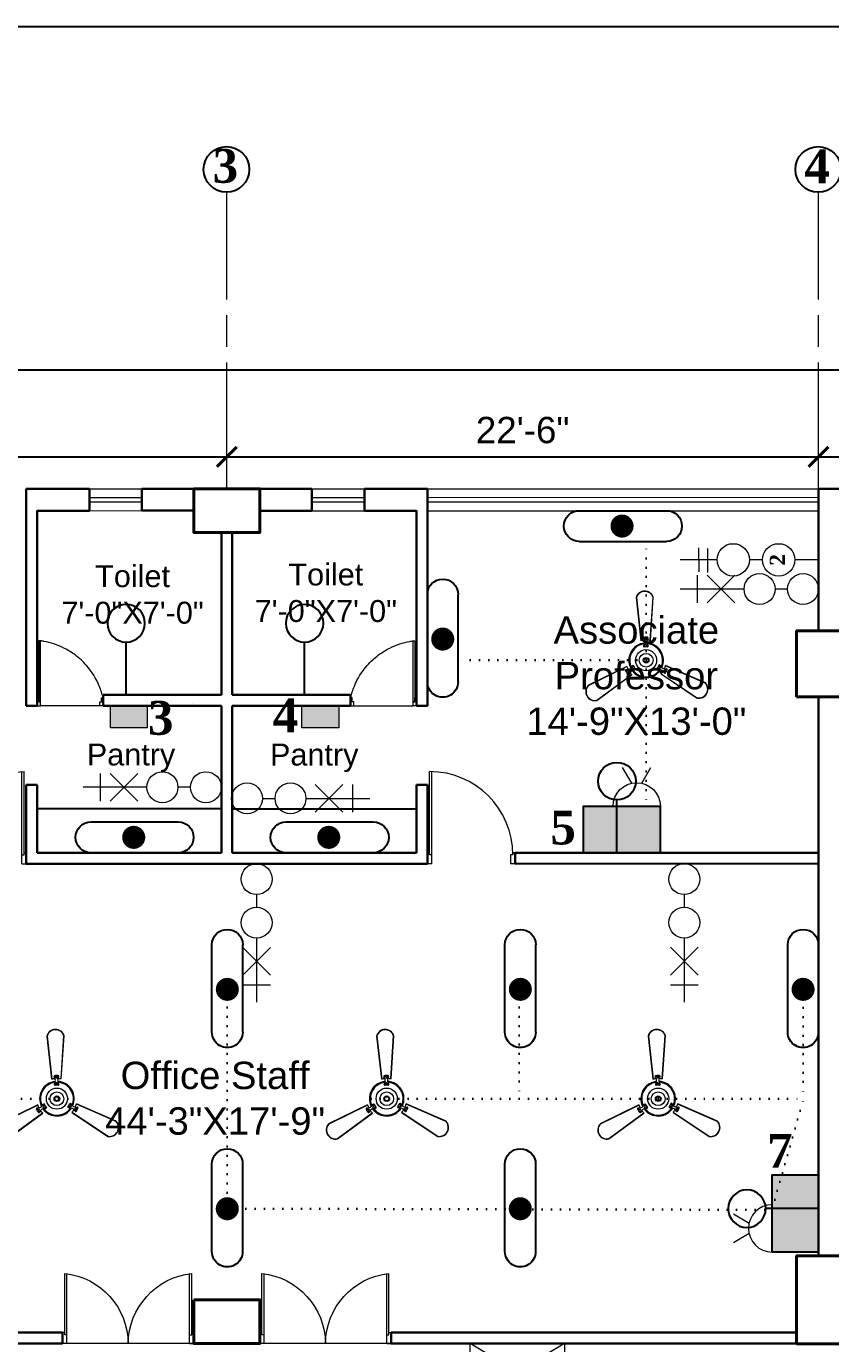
# Model space of a CAD drawing. Header units: inches. Extents: x -12 to 20935469, y -1604 to 24729220.
# Drawn here: x 20824410 to 20824777, y 24656648 to 24657249 of the extents above; entities that cross this region are included whole.
import ezdxf

# ---------------------------------------------------------------- set-up
doc = ezdxf.new("R2010")
doc.units = ezdxf.units.IN
doc.header["$LTSCALE"] = 0.03
doc.header["$MEASUREMENT"] = 0
doc.header["$PDMODE"] = 32
doc.header["$PDSIZE"] = 15
doc.linetypes.add('ACAD_ISO08W100', pattern=[36, 24, -3, 6, -3])
doc.linetypes.add('DOT', pattern=[0.25, 0, -0.25])
for name, color, linetype, lineweight in [('0-elect.fixture-3 fan', 200, 'Continuous', 20), ('2', 7, 'Continuous', 9), ('column', 1, 'Continuous', 40), ('Dim Line', 252, 'Continuous', 13), ('Dimiention', 75, 'Continuous', 18), ('Door', 7, 'Continuous', 18), ('E-CF', 4, 'Continuous', 30), ('Grid Line', 252, 'Continuous', 18), ('Hatch', 253, 'Continuous', 15), ('line', 7, 'Continuous', 9), ('Main Wall', 7, 'Continuous', 30), ('wind.', 150, 'Continuous', 20)]:
    doc.layers.add(name, color=color, linetype=linetype, lineweight=lineweight)
for name, color, linetype in [('AC TEXT', 151, 'DOT'), ('FUR', 251, 'Continuous'), ('H', 154, 'Continuous'), ('SB TEXT', 215, 'DOT'), ('TEXT', 7, 'Continuous'), ('w', 188, 'DOT')]:
    doc.layers.add(name, color=color, linetype=linetype)
doc.styles.add('2', font='swisscl.ttf')
doc.styles.add('RomanS', font='arial.ttf', dxfattribs={"height": 12})
doc.styles.get("Standard").update_dxf_attribs({"font": 'timesbd.ttf'})
doc.dimstyles.new('Aec_Arch_I', dxfattribs={"dimscale": 96, "dimtxt": 12, "dimasz": 0.09375, "dimexe": 0.125, "dimexo": 0.125, "dimgap": 0.0625, "dimtad": 1, "dimdec": 0, "dimzin": 3, "dimdsep": 46, "dimlunit": 4, "dimtxsty": 'RomanS', "dimblk1": 'ARCHTICK', "dimblk2": 'ARCHTICK', "dimsah": 1, "dimcen": 0.09375, "dimdle": 0.125, "dimadec": 0, "dimazin": 0, "dimtfac": 0.75, "dimtdec": 0, "dimtmove": 2, "dimatfit": 3, "dimldrblk": 'ARCHTICK', "dimfxl": 1, "dimfrac": 1, "dimtolj": 1, "dimtzin": 0, "dimarcsym": 0})

# ---------------------------------------------------------------- blocks, each defined once
blk = doc.blocks.new('sssss-flat-876')
at = {"layer": 'Door', "linetype": 'Continuous', "ltscale": 3}
blk.add_line((3666.52, 84027.2), (3666.52, 84055.74), dxfattribs=at)
at = {"layer": 'Door', "linetype": 'Continuous', "ltscale": 3, "extrusion": (-7.21527e-09, -3.35624e-18, 1), "elevation": 0}
for points in [[(3666.52, 84057.2), (3666.52, 84055.74), (3668.35, 84055.74), (3668.35, 84056.47), (3670.18, 84056.47), (3670.18, 84057.2)], [(3668.35, 84055.74), (3696.16, 84055.74), (3696.16, 84056.47), (3668.35, 84056.47)]]:
    blk.add_lwpolyline(points, close=True, dxfattribs=at)
at = {"layer": 'Door', "linetype": 'Continuous', "ltscale": 3, "flags": 128}
blk.add_lwpolyline([(3670.18, 84027.2, 0.04096), (3675.47, 84028.9, 0.082496), (3684.93, 84034.78, 0.052187), (3689.72, 84039.97, 0.043988), (3692.86, 84045.05, 0.036571), (3694.75, 84049.63, 0.034751), (3695.92, 84054.2, 0.011435), (3696.16, 84055.74)], format="xyb", dxfattribs=at)
at = {"layer": 'Door', "linetype": 'Continuous', "ltscale": 3}
blk.add_lwpolyline([(3666.52, 84027.2), (3666.52, 84028.66), (3668.35, 84028.66), (3668.35, 84027.93), (3670.18, 84027.93), (3670.18, 84027.2)], close=True, dxfattribs=at)
blk = doc.blocks.new('$D40')
at = {"layer": 'Door'}
for p, q in [((1, 4), (1, 42)), ((2, 0), (2, 41.99)), ((1, 5), (0, 5)), ((2, 0), (0, 0)), ((2, 4), (1, 4)), ((39, 4), (38, 4)), ((38, 4), (38, 0)), ((40, 0), (38, 0)), ((40, 5), (38.99, 5)), ((39, 5), (39, 4))]:
    blk.add_line(p, q, dxfattribs=at)
blk.add_arc((1, 4), 38, 0, 90, dxfattribs=at)
blk = doc.blocks.new('A$C36295410')
at = {"layer": 'Door'}
for p, q in [((1, 4), (1, 32)), ((2, 0), (2, 31.98)), ((58, 0), (58, 31.98)), ((59, 4), (59, 32)), ((1, 5), (0, 5)), ((2, 4), (1, 4)), ((58, 4), (59, 4)), ((59, 5), (60, 5)), ((2, 0), (0, 0)), ((58, 0), (60, 0))]:
    blk.add_line(p, q, dxfattribs=at)
for centre, start, end in [((-2.53, -0.34), 0.59063, 83.77826), ((62.53, -0.34), 96.22174, 179.40937)]:
    blk.add_arc(centre, 32.53, start, end, dxfattribs=at)
blk = doc.blocks.new('E-CF')
at = {"layer": '0-elect.fixture-3 fan', "color": 230, "linetype": 'ByBlock', "lineweight": 13, "ltscale": 5}
for p, q in [((-1.45, 6.53), (-2.38, 20.87)), ((-1.35, 6.55), (-2.29, 20.85)), ((3.24, 20.73), (1.65, 6.48)), ((3.34, 20.73), (1.74, 6.45)), ((-19.63, -7.46), (-6.46, -1.71)), ((-19.57, -7.54), (-6.43, -1.8)), ((6.34, -2.1), (19.2, -8.44)), ((6.37, -2.01), (19.25, -8.36)), ((-4.99, -4.44), (-16.92, -12.4)), ((-4.93, -4.51), (-16.88, -12.49)), ((16.28, -13.26), (4.71, -4.73)), ((16.32, -13.17), (4.78, -4.66))]:
    blk.add_line(p, q, dxfattribs=at)
at = {"layer": '0-elect.fixture-3 fan', "color": 232, "linetype": 'ByBlock', "lineweight": 13, "ltscale": 5}
for p, q in [((-0.35, 5.43), (-0.66, 4.81)), ((-0.33, 6.68), (-0.62, 7.28)), ((-0.35, 4.97), (-0.22, 4.72)), ((-0.29, 7.46), (-0.15, 7.2)), ((-0.02, 6.87), (0.23, 7.01)), ((0.04, 5.2), (0.29, 5.33)), ((0.42, 4.9), (0.56, 4.65)), ((0.48, 7.43), (0.62, 7.18)), ((0.6, 5.41), (0.87, 4.78)), ((0.63, 6.66), (0.96, 7.25)), ((-6.08, -2.77), (-6.75, -2.79)), ((-6.68, -3.29), (-6.53, -3.05)), ((-6.31, -3.97), (-6.16, -3.73)), ((-5.94, -3.44), (-6.18, -3.29)), ((-5.62, -3.61), (-6, -4.17)), ((-4.99, -2.18), (-4.57, -1.62)), ((-4.52, -2.55), (-4.76, -2.41)), ((-4.53, -3.01), (-3.84, -2.97)), ((-4.46, -2.08), (-4.31, -1.83)), ((-4.13, -2.78), (-3.98, -2.54)), ((4.38, -3.22), (3.69, -3.14)), ((4.03, -2.81), (3.74, -2.8)), ((4.47, -2.17), (4.18, -2.17)), ((4.47, -2.63), (4.47, -2.91)), ((4.87, -2.41), (4.49, -1.83)), ((5.44, -3.87), (5.79, -4.45)), ((6.19, -4.13), (5.9, -4.12)), ((5.94, -3.05), (6.61, -3.1)), ((5.95, -3.42), (5.94, -3.7)), ((6.6, -3.47), (6.31, -3.46))]:
    blk.add_line(p, q, dxfattribs=at)
at = {"layer": '0-elect.fixture-3 fan', "color": 5, "lineweight": 13}
blk.add_line((0, 0), (0, 0), dxfattribs=at)
at = {"layer": '0-elect.fixture-3 fan', "color": 230, "linetype": 'ByBlock', "lineweight": 13, "ltscale": 5, "extrusion": (0, 0, -1)}
for centre, major_axis, start_param, end_param in [((0.46, 19.91), (-2.12, 2.12), 5.823867, 8.359631), ((0.46, 19.91), (-2.05, 2.05), 5.830329, 8.353169), ((0, 0), (-4.05, 4.05), 5.068563, 7.021343), ((0, 0), (-3.85, 3.85), 5.085186, 7.003917), ((0, 0), (4.72, 4.72), -1.003222, -0.833722), ((0, 0), (-4.05, 4.05), 0.879773, 2.832553), ((0, 0), (-3.85, 3.85), 0.896396, 2.815126), ((0, 0), (4.72, 4.72), -0.690743, -0.521244), ((0, 0), (-4.72, 4.72), 5.068843, 5.238343), ((0, 0), (4.72, 4.72), 3.185569, 3.355068), ((0, 0), (4.05, 4.05), 1.403372, 3.356151), ((0, 0), (-3.85, 3.85), 2.990791, 4.909522), ((0, 0), (4.72, 4.72), 1.403652, 1.573151), ((0, 0), (-4.72, 4.72), 2.66197, 2.831469), ((-17.47, -9.55), (-2.12, 2.12), 3.729471, 6.265236), ((-17.47, -9.55), (-2.05, 2.05), 3.735934, 6.258773), ((17, -10.35), (-2.12, 2.12), 1.635076, 4.170841), ((17, -10.35), (2.05, 2.05), 0.070743, 2.593582)]:
    blk.add_ellipse(centre, major_axis=major_axis, ratio=1, start_param=start_param, end_param=end_param, dxfattribs=at)
at = {"layer": '0-elect.fixture-3 fan', "color": 232, "linetype": 'ByBlock', "lineweight": 13, "ltscale": 5, "extrusion": (0, 0, -1)}
for centre, major_axis, start_param, end_param in [((-0.44, 4.71), (0.169, 0.169), 2.26283, 4.381754), ((-0.41, 7.39), (-0.169, 0.169), 5.038692, 7.013305), ((-0.28, 4.84), (0.101, 0.101), 3.926991, 10.210176), ((0, 0), (5.4, 5.4), -0.840677, -0.683789), ((0, 0), (3.17, 3.17), -0.878763, -0.645703), ((-0.22, 7.33), (0.101, 0.101), 3.926991, 10.210176), ((-2.18, 6.1), (-1.37, 1.37), 2.052913, 2.705807), ((0.11, 6.94), (0.101, 0.101), 3.926991, 10.210176), ((0.17, 5.27), (0.101, 0.101), 3.926991, 10.210176), ((0.49, 4.78), (0.101, 0.101), 3.926991, 10.210176), ((0.55, 7.31), (0.101, 0.101), 3.926991, 10.210176), ((2.58, 5.99), (1.46, 1.46), 3.643048, 4.257264), ((0.66, 4.68), (0.169, 0.169), 0.376965, 2.49589), ((0.75, 7.36), (-0.169, 0.169), 0.887007, 2.86162), ((-6.75, -3.02), (0.169, 0.169), 3.505001, 5.479614), ((0, 0), (-5.4, 5.4), 4.91891, 5.075797), ((-6.6, -3.17), (0.101, 0.101), 3.926991, 10.210176), ((-6.19, -4.04), (0.169, 0.169), 1.373501, 3.348114), ((-6.24, -3.85), (0.101, 0.101), 3.926991, 10.210176), ((-6.06, -3.36), (0.101, 0.101), 3.926991, 10.210176), ((-6.47, -0.75), (1.46, 1.46), 1.548653, 2.162869), ((-4.19, -4.93), (-1.37, 1.37), 6.241703, 6.894597), ((-4.64, -2.48), (-0.101, 0.101), 5.497787, 11.780972), ((-4.38, -1.76), (-0.169, 0.169), 6.136552, 8.255476), ((-4.38, -1.96), (-0.101, 0.101), 5.497787, 11.780972), ((-4.05, -2.66), (0.101, 0.101), 3.926991, 10.210176), ((0, 0), (-3.17, 3.17), 4.880824, 5.113884), ((-3.86, -2.73), (0.169, 0.169), 0.168435, 2.287359), ((3.72, -2.9), (0.169, 0.169), 2.471361, 4.590285), ((0, 0), (-3.17, 3.17), 2.786429, 3.019489), ((3.89, -2.81), (0.101, 0.101), 3.926991, 10.210176), ((4.29, -1.97), (-0.169, 0.169), 5.928021, 8.046946), ((4.33, -2.17), (0.101, 0.101), 3.926991, 10.210176), ((4.47, -2.77), (0.101, 0.101), 3.926991, 10.210176), ((3.89, -5.22), (-1.46, 1.46), 1.025054, 1.63927), ((6.36, -1.16), (1.37, 1.37), 2.576511, 3.229406), ((5.95, -3.56), (-0.101, 0.101), 5.497787, 11.780972), ((6.05, -4.13), (0.101, 0.101), 3.926991, 10.210176), ((0, 0), (-5.4, 5.4), 2.824515, 2.981402), ((6.45, -3.47), (-0.101, 0.101), 5.497787, 11.780972), ((6.6, -3.33), (-0.169, 0.169), 0.849902, 2.824515), ((6, -4.32), (-0.169, 0.169), 2.981402, 4.956015)]:
    blk.add_ellipse(centre, major_axis=major_axis, ratio=1, start_param=start_param, end_param=end_param, dxfattribs=at)
at = {"layer": '0-elect.fixture-3 fan', "linetype": 'ByBlock', "lineweight": 13, "ltscale": 5, "extrusion": (0, 0, -1)}
blk.add_ellipse((0.01, 0.03), major_axis=(-2.47, 2.47), ratio=1, start_param=5.497787, end_param=11.780972, dxfattribs=at)
at = {"layer": '0-elect.fixture-3 fan', "color": 200, "linetype": 'ByBlock', "lineweight": 13, "ltscale": 5, "extrusion": (0, 0, -1)}
blk.add_ellipse((0, 0), major_axis=(-1.61, 1.61), ratio=1, start_param=5.497787, end_param=11.780972, dxfattribs=at)
at = {"layer": '0-elect.fixture-3 fan', "color": 190, "linetype": 'ByBlock', "lineweight": 13, "ltscale": 5, "extrusion": (0, 0, -1)}
for major_axis, start_param, end_param in [((0.666, 0.666), 3.926991, 10.210176), ((-0.461, 0.461), 5.497787, 11.780972)]:
    blk.add_ellipse((0, 0), major_axis=major_axis, ratio=1, start_param=start_param, end_param=end_param, dxfattribs=at)
blk = doc.blocks.new('FDDF')
at = {"layer": 'line', "color": 6, "linetype": 'Continuous', "lineweight": 25, "ltscale": 50}
for p, q in [((7351582.6, 3307777.3), (7351582.6, 3307351.8)), ((7351732.3, 3307777.3), (7351732.3, 3307351.8))]:
    blk.add_line(p, q, dxfattribs=at)
at = {"layer": 'line', "color": 6, "linetype": 'Continuous', "lineweight": 40, "ltscale": 50, "const_width": 56.1}
blk.add_lwpolyline([(7351657.4, 3307596.9, 1), (7351657.4, 3307540.8, 1)], format="xyb", close=True, dxfattribs=at)
at = {"layer": 'line', "color": 6, "linetype": 'Continuous', "lineweight": 25, "ltscale": 50}
for centre, start, end in [((7351657.4, 3307777.3), 0, 180), ((7351657.4, 3307351.8), 180, 0)]:
    blk.add_arc(centre, 74.8, start, end, dxfattribs=at)
blk = doc.blocks.new('bulb')
at = {"layer": 'line', "color": 4, "lineweight": 25, "ltscale": 50}
for p, q in [((20823168.7, 24658803.9), (20823168.7, 24658777.6)), ((20823168.7, 24658790.8), (20823209.9, 24658790.8))]:
    blk.add_line(p, q, dxfattribs=at)
blk.add_circle((20823224.6, 24658790.8), 14.7, dxfattribs=at)
blk = doc.blocks.new('fgftrfteter')
at = {"layer": 'Dimiention', "color": 4, "ltscale": 50}
for p, q in [((4580895, 2288123), (4580808, 2288269)), ((4580989, 2288123), (4581076, 2288269)), ((4580720, 2287906), (4581164, 2287906))]:
    blk.add_line(p, q, dxfattribs=at)
blk.add_arc((4580942, 2287906), 222, 0, 180, dxfattribs=at)
blk = doc.blocks.new('2PIN')
at = {"layer": 'H', "true_color": 0x000000, "transparency": 33554567}
h = blk.add_hatch(color=18, dxfattribs=at)
h.dxf.hatch_style = 1
h.paths.add_polyline_path([(20823026.99, 24658981.16), (20822972.29, 24658981.16), (20822972.29, 24658948.3), (20823026.99, 24658948.3)])
blk.add_lwpolyline([(20822972.29, 24658981.16), (20823026.99, 24658981.16), (20823026.99, 24658948.3), (20822972.29, 24658948.3)], close=True)
at = {"layer": '2', "color": 6, "lineweight": 25, "transparency": 33554648, "xscale": 0.07559514081214198, "yscale": 0.07559514081214198, "zscale": 0.07559514081214198}
blk.add_blockref('fgftrfteter', (20476692.14, 24486026.62), dxfattribs=at)
blk = doc.blocks.new('JUJUJUKIII')
at = {"layer": 'H', "ltscale": 50, "true_color": 0x999999, "transparency": 33554556}
h = blk.add_hatch(color=253, dxfattribs=at)
h.dxf.hatch_style = 1
h.paths.add_polyline_path([(7363220, 3291034), (7363426, 3291034), (7363426, 3291377), (7363220, 3291377)])
at = {"layer": 'Dimiention', "color": 4, "ltscale": 50}
blk.add_lwpolyline([(7363220, 3291034), (7363426, 3291034), (7363426, 3291377), (7363220, 3291377)], close=True, dxfattribs=at)
blk = doc.blocks.new('_ArchTick')
at = {"color": 0, "linetype": 'ByBlock', "lineweight": 35, "const_width": 0.15}
blk.add_lwpolyline([(-0.5, -0.5), (0.5, 0.5)], dxfattribs=at)
blk = doc.blocks.new('*D337')
at = {"layer": 'Defpoints', "color": 0, "transparency": 16777216}
for p in [(20820592.25, 24639400.93), (20820592.25, 24639400.93), (20820322.25, 24639385.03)]:
    blk.add_point(p, dxfattribs=at)
at = {"layer": 'Dim Line', "color": 0, "lineweight": -2, "transparency": 16777216}
for p, q in [((20820322.25, 24639397.03), (20820322.25, 24639412.93)), ((20820310.25, 24639400.93), (20820604.25, 24639400.93))]:
    blk.add_line(p, q, dxfattribs=at)
at = {"layer": 'Dim Line', "color": 0, "lineweight": -2, "transparency": 16777216, "xscale": 9, "yscale": 9, "zscale": 9, "rotation": 180}
blk.add_blockref('_ArchTick', (20820322.25, 24639400.93), dxfattribs=at)
at = {"layer": 'Dim Line', "color": 0, "lineweight": -2, "transparency": 16777216, "xscale": 9, "yscale": 9, "zscale": 9}
blk.add_blockref('_ArchTick', (20820592.25, 24639400.93), dxfattribs=at)
at = {"layer": 'Dim Line', "color": 0, "transparency": 16777216, "insert": (20820457.25, 24639413.05), "char_height": 12, "attachment_point": 5, "style": 'RomanS'}
blk.add_mtext('\\A1;22\'-6"', dxfattribs=at)
blk = doc.blocks.new('*D338')
at = {"layer": 'Defpoints', "color": 0, "transparency": 16777216}
for p in [(20820592.25, 24639400.93), (20820862.25, 24639400.93), (20820862.25, 24639400.93)]:
    blk.add_point(p, dxfattribs=at)
at = {"layer": 'Dim Line', "color": 0, "lineweight": -2, "transparency": 16777216}
blk.add_line((20820580.25, 24639400.93), (20820874.25, 24639400.93), dxfattribs=at)
at = {"layer": 'Dim Line', "color": 0, "lineweight": -2, "transparency": 16777216, "xscale": 9, "yscale": 9, "zscale": 9, "rotation": 180}
blk.add_blockref('_ArchTick', (20820592.25, 24639400.93), dxfattribs=at)
at = {"layer": 'Dim Line', "color": 0, "lineweight": -2, "transparency": 16777216, "xscale": 9, "yscale": 9, "zscale": 9}
blk.add_blockref('_ArchTick', (20820862.25, 24639400.93), dxfattribs=at)
at = {"layer": 'Dim Line', "color": 0, "transparency": 16777216, "insert": (20820727.25, 24639413.05), "char_height": 12, "attachment_point": 5, "style": 'RomanS'}
blk.add_mtext('\\A1;22\'-6"', dxfattribs=at)
blk = doc.blocks.new('*D339')
at = {"layer": 'Defpoints', "color": 0, "transparency": 16777216}
for p in [(20820862.25, 24639400.93), (20821040.22, 24639400.93), (20821040.22, 24639400.93)]:
    blk.add_point(p, dxfattribs=at)
at = {"layer": 'Dim Line', "color": 0, "lineweight": -2, "transparency": 16777216}
blk.add_line((20820850.25, 24639400.93), (20821052.22, 24639400.93), dxfattribs=at)
at = {"layer": 'Dim Line', "color": 0, "lineweight": -2, "transparency": 16777216, "xscale": 9, "yscale": 9, "zscale": 9, "rotation": 180}
blk.add_blockref('_ArchTick', (20820862.25, 24639400.93), dxfattribs=at)
at = {"layer": 'Dim Line', "color": 0, "lineweight": -2, "transparency": 16777216, "xscale": 9, "yscale": 9, "zscale": 9}
blk.add_blockref('_ArchTick', (20821040.22, 24639400.93), dxfattribs=at)
at = {"layer": 'Dim Line', "color": 0, "transparency": 16777216, "insert": (20820951.23, 24639413.05), "char_height": 12, "attachment_point": 5, "style": 'RomanS'}
blk.add_mtext('\\A1;14\'-10"', dxfattribs=at)
blk = doc.blocks.new('*D329')
at = {"layer": 'Defpoints', "color": 0, "transparency": 16777216}
for p in [(20822147.72, 24639440.57), (20820144.28, 24639433.51), (20822147.72, 24639433.51)]:
    blk.add_point(p, dxfattribs=at)
at = {"layer": 'Dim Line', "color": 0, "lineweight": -2, "transparency": 16777216}
for p, q in [((20820144.28, 24639445.51), (20820144.28, 24639452.57)), ((20822147.72, 24639445.51), (20822147.72, 24639452.57)), ((20820132.28, 24639440.57), (20822159.72, 24639440.57))]:
    blk.add_line(p, q, dxfattribs=at)
at = {"layer": 'Dim Line', "color": 0, "lineweight": -2, "transparency": 16777216, "xscale": 9, "yscale": 9, "zscale": 9, "rotation": 180}
blk.add_blockref('_ArchTick', (20820144.28, 24639440.57), dxfattribs=at)
at = {"layer": 'Dim Line', "color": 0, "lineweight": -2, "transparency": 16777216, "xscale": 9, "yscale": 9, "zscale": 9}
blk.add_blockref('_ArchTick', (20822147.72, 24639440.57), dxfattribs=at)
at = {"layer": 'Dim Line', "color": 0, "transparency": 16777216, "insert": (20821146, 24639452.7), "char_height": 12, "attachment_point": 5, "style": 'RomanS'}
blk.add_mtext('\\A1;166\'-11"', dxfattribs=at)
blk = doc.blocks.new('rfgrtrtgrtgr')
at = {"layer": 'Dimiention', "ltscale": 50}
for p, q in [((11249437.2, 1692057.9), (11249437.5, 1691968.7)), ((11249469.8, 1692055.5), (11249470, 1691966.3)), ((11249506, 1692013.3), (11249368.7, 1692013.3)), ((11249675.2, 1692013.3), (11249626.5, 1692013.3)), ((11249883.8, 1692013.3), (11249795.7, 1692013.3))]:
    blk.add_line(p, q, dxfattribs=at)
for centre in [(11249566.2, 1692013.3), (11249735.5, 1692013.3)]:
    blk.add_circle(centre, 60.2, dxfattribs=at)
blk = doc.blocks.new('gy')
at = {"layer": 'Dimiention', "color": 18, "ltscale": 50, "true_color": 0x000000}
for p, q in [((3543686.26, 5183217.13), (3543686.26, 5183211.14)), ((3543688.4, 5183217.13), (3543694.39, 5183211.14)), ((3543694.39, 5183217.13), (3543688.4, 5183211.14)), ((3543696.38, 5183214.14), (3543682.58, 5183214.14)), ((3543705.77, 5183214.14), (3543703.06, 5183214.14))]:
    blk.add_line(p, q, dxfattribs=at)
for centre in [(3543699.72, 5183214.14), (3543709.11, 5183214.14)]:
    blk.add_circle(centre, 3.34, dxfattribs=at)
blk = doc.blocks.new('JIJUUU')
at = {"layer": 'Dimiention', "color": 4, "ltscale": 50}
for p, q in [((7358869.5, 3293274.4), (7359075.2, 3293616.9)), ((7358869.5, 3293616.9), (7359075.2, 3293274.4))]:
    blk.add_line(p, q, dxfattribs=at)
blk.add_lwpolyline([(7359075.2, 3293616.9), (7358869.5, 3293616.9), (7358869.5, 3293274.4), (7359075.2, 3293274.4)], close=True, dxfattribs=at)
blk.add_arc((7359075.2, 3293445.7), 171.3, 270, 90, dxfattribs=at)
blk = doc.blocks.new('GRID')
at = {"layer": 'Grid Line', "color": 252, "linetype": 'ACAD_ISO08W100', "lineweight": 9, "ltscale": 80, "true_color": 0x939598}
for p, q in [((20820592.25, 24639386.33), (20820592.25, 24639521.55)), ((20820862.25, 24639386.33), (20820862.25, 24639521.56))]:
    blk.add_line(p, q, dxfattribs=at)
at = {"layer": 'TEXT'}
for centre in [(20820592.11, 24639531.97), (20820862.11, 24639531.98)]:
    blk.add_circle(centre, 10.42, dxfattribs=at)
at = {"layer": 'TEXT', "char_height": 15.435, "width": 227.4581, "attachment_point": 8, "rotation": 0}
for s, insert in [('\\A1;3', (20820591.59, 24639525.67)), ('\\A1;4', (20820861.59, 24639525.68))]:
    blk.add_mtext(s, dxfattribs=dict(at, insert=insert))
at = {"layer": 'Dim Line'}
for base, p1, p2, picture, middle in [((20822147.72, 24639440.57), (20820144.28, 24639433.51), (20822147.72, 24639433.51), '*D329', (20821146, 24639452.7)), ((20820592.25, 24639400.93), (20820322.25, 24639385.03), (20820592.25, 24639400.93), '*D337', (20820457.25, 24639413.05)), ((20820862.25, 24639400.93), (20820592.25, 24639400.93), (20820862.25, 24639400.93), '*D338', (20820727.25, 24639413.05)), ((20821040.22, 24639400.93), (20820862.25, 24639400.93), (20821040.22, 24639400.93), '*D339', (20820951.23, 24639413.05))]:
    dim = blk.add_linear_dim(base=base, p1=p1, p2=p2, dimstyle='Aec_Arch_I', dxfattribs=at)
    dim.commit()
    dim.dimension.update_dxf_attribs({"geometry": picture, "text_midpoint": middle})

msp = doc.modelspace()

# ---------------------------------------------------------------- linework, layer by layer
for p, q in [((20824486.42, 24656940.26), (20824486.42, 24656940.26)), ((20824499.37, 24656892.27), (20824415.37, 24656892.27)), ((20824504.37, 24656892.27), (20824588.37, 24656892.27))]:
    msp.add_line(p, q)
at = {"layer": 'column', "lineweight": 40, "ltscale": 20}
for points in [[(20824486.87, 24657038.25), (20824486.87, 24657018.25), (20824516.87, 24657018.25), (20824516.87, 24657038.25)], [(20824761.85, 24656943.42), (20824781.85, 24656943.42), (20824781.85, 24656973.42), (20824761.85, 24656973.42)], [(20824761.85, 24656648.37), (20824781.85, 24656648.37), (20824781.85, 24656688.37), (20824761.85, 24656688.37)], [(20824486.88, 24656668.4), (20824486.88, 24656648.4), (20824516.86, 24656648.4), (20824516.86, 24656668.4)]]:
    msp.add_lwpolyline(points, close=True, dxfattribs=at)
at = {"layer": 'Defpoints'}
msp.add_lwpolyline([(20823799.35, 24657249.12), (20826238.21, 24657249.12), (20826238.21, 24655667.82), (20823799.35, 24655667.82)], close=True, dxfattribs=at)
at = {"layer": 'Hatch'}
msp.add_line((20824137.87, 24656648.53), (20824959.82, 24656648.53), dxfattribs=at)
at = {"layer": 'Main Wall', "lineweight": 30}
for p, q in [((20824410.37, 24657038.25), (20824410.37, 24656939.27)), ((20824439.12, 24657038.25), (20824410.37, 24657038.25)), ((20824439.12, 24657028.25), (20824439.12, 24657038.25)), ((20824486.87, 24657038.25), (20824463.12, 24657038.25)), ((20824463.12, 24657028.26), (20824463.12, 24657038.25)), ((20824516.87, 24657038.24), (20824540.62, 24657038.24)), ((20824540.62, 24657028.24), (20824540.62, 24657038.24)), ((20824564.62, 24657038.25), (20824593.37, 24657038.25)), ((20824564.62, 24657028.25), (20824564.62, 24657038.25)), ((20824593.37, 24657038.25), (20824593.37, 24656939.27)), ((20824771.85, 24657038.26), (20824781.85, 24657038.26)), ((20824771.85, 24656973.42), (20824771.85, 24657038.26)), ((20824415.37, 24657028.28), (20824415.37, 24656939.27)), ((20824415.37, 24657028.25), (20824439.12, 24657028.25)), ((20824463.12, 24657028.26), (20824486.87, 24657028.26)), ((20824516.87, 24657028.27), (20824516.87, 24657028.27)), ((20824516.87, 24657028.24), (20824540.62, 24657028.24)), ((20824564.62, 24657028.25), (20824588.37, 24657028.25)), ((20824588.37, 24657028.28), (20824588.37, 24656939.27)), ((20824499.37, 24656944.27), (20824499.37, 24657018.24)), ((20824504.37, 24656944.27), (20824504.37, 24657018.24)), ((20824499.37, 24656944.27), (20824499.37, 24656963.27)), ((20824504.37, 24656944.27), (20824504.37, 24656963.27)), ((20824445.37, 24656944.27), (20824445.37, 24656939.27)), ((20824499.37, 24656944.27), (20824445.37, 24656944.27)), ((20824504.37, 24656944.27), (20824558.37, 24656944.27)), ((20824558.37, 24656944.27), (20824558.37, 24656939.27)), ((20824771.85, 24656688.37), (20824771.85, 24656943.42)), ((20824415.37, 24656939.27), (20824410.37, 24656939.27)), ((20824499.37, 24656939.27), (20824445.37, 24656939.27)), ((20824499.37, 24656872.27), (20824499.37, 24656939.27)), ((20824504.37, 24656939.27), (20824558.37, 24656939.27)), ((20824504.37, 24656872.27), (20824504.37, 24656939.27)), ((20824588.37, 24656939.27), (20824593.37, 24656939.27)), ((20824410.37, 24656903.27), (20824410.37, 24656867.26)), ((20824415.37, 24656903.27), (20824410.37, 24656903.27)), ((20824415.37, 24656872.27), (20824415.37, 24656903.27)), ((20824588.37, 24656903.27), (20824593.37, 24656903.27)), ((20824588.37, 24656903.27), (20824588.37, 24656872.27)), ((20824593.37, 24656903.27), (20824593.37, 24656867.27)), ((20824499.37, 24656872.27), (20824415.37, 24656872.27)), ((20824504.37, 24656872.27), (20824588.37, 24656872.27)), ((20824633.37, 24656872.27), (20824771.85, 24656872.28)), ((20824633.37, 24656867.27), (20824633.37, 24656872.27)), ((20824410.37, 24656867.26), (20824593.37, 24656867.27)), ((20824633.37, 24656867.27), (20824771.85, 24656867.28)), ((20824241.87, 24656653.42), (20824426.88, 24656653.42)), ((20824426.88, 24656648.4), (20824426.88, 24656653.42)), ((20824761.85, 24656653.41), (20824576.86, 24656653.4)), ((20824576.86, 24656653.4), (20824576.86, 24656648.4)), ((20824426.88, 24656648.4), (20824241.87, 24656648.42)), ((20824576.86, 24656648.4), (20824761.85, 24656648.4))]:
    msp.add_line(p, q, dxfattribs=at)
at = {"layer": 'w', "linetype": 'DOT', "lineweight": 30, "ltscale": 550, "transparency": 33554661}
for p, q in [((20824693.2, 24656960.01), (20824693.2, 24657014.23)), ((20824693.2, 24656960.01), (20824607.39, 24656960.01)), ((20824693.2, 24656960.01), (20824693.2, 24656893.13)), ((20824502.04, 24656810.11), (20824502.04, 24656710.06)), ((20824635.21, 24656810.11), (20824635.21, 24656760.09)), ((20824764.84, 24656809.96), (20824764.84, 24656760.09)), ((20824382.84, 24656760.09), (20824436.5, 24656760.09)), ((20824567.66, 24656760.09), (20824764.84, 24656760.09)), ((20824750.73, 24656709.92), (20824764.84, 24656759.3)), ((20824502.08, 24656709.92), (20824750.83, 24656709.4)), ((20824635.21, 24656712.48), (20824635.21, 24656709.4))]:
    msp.add_line(p, q, dxfattribs=at)
at = {"layer": 'wind.', "lineweight": 5}
for p, q in [((20824439.12, 24657038.25), (20824463.12, 24657038.25)), ((20824540.62, 24657038.24), (20824564.62, 24657038.24)), ((20824593.37, 24657038.25), (20824771.85, 24657038.25)), ((20824439.12, 24657034.25), (20824463.12, 24657034.25)), ((20824439.12, 24657032.25), (20824463.12, 24657032.25)), ((20824540.62, 24657034.24), (20824564.62, 24657034.24)), ((20824540.62, 24657032.24), (20824564.62, 24657032.24)), ((20824593.37, 24657034.28), (20824771.85, 24657034.34)), ((20824593.37, 24657032.28), (20824771.85, 24657032.34)), ((20824439.12, 24657028.25), (20824463.12, 24657028.26)), ((20824540.62, 24657028.24), (20824564.62, 24657028.25)), ((20824593.37, 24657028.25), (20824771.85, 24657028.25))]:
    msp.add_line(p, q, dxfattribs=at)

# ---------------------------------------------------------------- block references
msp.add_blockref('GRID', (3909.6, 17651.9))
for name, p, xscale, yscale, zscale, rotation in [('bulb', (6429271.29, 12500899.77), -0.5837749611745884, 0.5837749611745884, 0.5837749611745884, 270), ('bulb', (6429352.73, 12500899.77), -0.5837749611745884, 0.5837749611745884, 0.5837749611745884, 270), ('bulb', (35219864.54, 12500827.78), 0.5837749611745884, 0.5837749611745884, 0.5837749611745884, 90.00000004090228), ('2PIN', (34213221.01, 8801938.23), -0.6429687876420657, 0.6429687876420657, 0.6429687876420657, 2.205941029842506e-07), ('2PIN', (36679705.95, 11268168.89), 0.6429687876420657, 0.6429687876420657, 0.6429687876420657, 90)]:
    msp.add_blockref(name, p, dxfattribs=dict(xscale=xscale, yscale=yscale, zscale=zscale, rotation=rotation))
at = {"xscale": -0.5837749611745884, "yscale": 0.5837749611745884, "zscale": 0.5837749611745884}
msp.add_blockref('bulb', (32980816.35, 10261525.3), dxfattribs=at)
at = {"layer": 'Dimiention', "xscale": 2.112111447955701, "yscale": 2.112111447955701, "zscale": 2.112111447955701}
for p in [(13340056.22, 13709466.58), (13339783.74, 13709376.21)]:
    msp.add_blockref('gy', p, dxfattribs=at)
for p, rotation in [((28309219.67, 35604422.96), 180), ((31772041.36, 17172151.63), 89.99999999999999), ((31772236.52, 17172151.64), 89.99999999999999)]:
    msp.add_blockref('gy', p, dxfattribs=dict(at, rotation=rotation))
at = {"layer": 'E-CF', "xscale": -1.378879578969062, "yscale": 1.378879578969062, "zscale": 1.378879578969062}
for p in [(20824693.2, 24656960.01), (20824424.33, 24656760.09), (20824574.82, 24656760.09), (20824698.7, 24656760.09)]:
    msp.add_blockref('E-CF', p, dxfattribs=at)
at = {"layer": 'FUR', "xscale": -1}
for p in [(20824486.88, 24656648.4), (20824576.86, 24656648.4)]:
    msp.add_blockref('A$C36295410', p, dxfattribs=at)
at = {"layer": 'line', "color": 5}
for name, p, xscale, yscale, zscale, rotation in [('FDDF', (21134590.38, 25345847.03), -0.09369666655797602, 0.09369666655797602, 0.09369666655797602, 89.9999999779558), ('FDDF', (20135774.59, 24966877.88), -0.09369666655797602, 0.09369666655797602, 0.09369666655797602, 179.9999999896241), ('JUJUJUKIII', (20662966.58, 24295635.85), -0.04906729999451974, 0.04906729999451974, 0.04906729999451974, 269.9999999827058), ('JUJUJUKIII', (20663053.94, 24295635.85), -0.04906729999451974, 0.04906729999451974, 0.04906729999451974, 269.9999999827058), ('FDDF', (21134367.55, 25345705.07), -0.09369666655797602, 0.09369666655797602, 0.09369666655797602, 89.99999997869529), ('FDDF', (21134456.55, 25345705.07), -0.09369666655797602, 0.09369666655797602, 0.09369666655797602, 89.99999997869529), ('FDDF', (20135676.3, 24966718.14), -0.09369666655797602, 0.09369666655797602, 0.09369666655797602, 179.9999999896241), ('FDDF', (20135810.01, 24966718.14), -0.09369666655797602, 0.09369666655797602, 0.09369666655797602, 179.9999999896241), ('FDDF', (20135939.04, 24966718.14), -0.09369666655797602, 0.09369666655797602, 0.09369666655797602, 179.9999999896241), ('FDDF', (20135676.28, 24966618.09), -0.09369666655797602, 0.09369666655797602, 0.09369666655797602, 179.9999999896241), ('FDDF', (20135809.99, 24966618.09), -0.09369666655797602, 0.09369666655797602, 0.09369666655797602, 179.9999999896241), ('JIJUUU', (21243353.2, 25576898.08), -0.1254032671904461, 0.1254032671904461, 0.1254032671904461, 89.64499123298025)]:
    msp.add_blockref(name, p, dxfattribs=dict(at, xscale=xscale, yscale=yscale, zscale=zscale, rotation=rotation))
at = {"layer": 'Main Wall', "rotation": 90.00000000000001}
msp.add_blockref('sssss-flat-876', (20908472.57, 24653272.74), dxfattribs=at)
at = {"layer": 'Main Wall', "xscale": -1, "rotation": 270}
msp.add_blockref('sssss-flat-876', (20740531.17, 24653272.74), dxfattribs=at)
at = {"layer": 'Main Wall', "xscale": -1}
msp.add_blockref('$D40', (20824410.37, 24656867.26), dxfattribs=at)
at = {"layer": 'Main Wall'}
msp.add_blockref('$D40', (20824593.37, 24656867.27), dxfattribs=at)
at = {"layer": 'TEXT', "xscale": 0.12246412811567, "yscale": 0.12246412811567, "zscale": 0.12246412811567}
msp.add_blockref('rfgrtrtgrtgr', (19447064.64, 24449794.9), dxfattribs=at)

# ---------------------------------------------------------------- texts
at = {"layer": 'AC TEXT', "insert": (20824749.59, 24657005.82), "char_height": 7, "width": 227.4581, "attachment_point": 2, "rotation": 90}
msp.add_mtext('\\A1;2', dxfattribs=at)
at = {"layer": 'SB TEXT', "char_height": 15.44, "width": 227.4581, "attachment_point": 8, "rotation": 0}
for s, insert in [('4', (20824528.6, 24656927.16)), ('3', (20824471.69, 24656925.84)), ('5', (20824655.33, 24656875.82)), ('7', (20824754.15, 24656728.62))]:
    msp.add_mtext(s, dxfattribs=dict(at, insert=insert))
at = {"layer": 'TEXT', "color": 30, "lineweight": 5, "ltscale": 20, "attachment_point": 2, "style": '2'}
for s, width, gutter_width, insert, char_height in [('{\\fArial|b0|i0|c0|p34;\\C0;Toilet \\P7\'-0"X7\'-0"}', 104.7597, 0.5, (20824458.85, 24657003.39), 10), ('{\\fArial|b0|i0|c0|p34;\\C0;Toilet \\P7\'-0"X7\'-0"}', 104.7597, 0.5, (20824547.04, 24657004.16), 10), ('\\pxqc;{\\fArial|b0|i0|c0|p34;\\C0;Associate\\PProfessor \\P\\pq*;14\'-9"X13\'-0"\\P\\pqc; }', 131.4908, 0.397, (20824688.74, 24656980.08), 12.4758), ('\\pxqc;{\\fArial|b0|i0|c0|p34;\\C0; \\PPantry}', 63.5135, 0.5, (20824458.15, 24656938.73), 10), ('\\pxqc;{\\fArial|b0|i0|c0|p34;\\C0; \\PPantry}', 63.5135, 0.5, (20824541.75, 24656938.69), 10), ('\\pxqc;{\\fArial|b0|i0|c0|p34;\\C0;Office Staff \\P\\pq*;44\'-3"X17\'-9"}', 165.486, 0.5, (20824496.5, 24656776.96), 12.4758)]:
    msp.add_mtext_dynamic_manual_height_columns(s, width=width, gutter_width=gutter_width, heights=[0], dxfattribs=dict(at, insert=insert, char_height=char_height))

doc.saveas('drawing.dxf')
